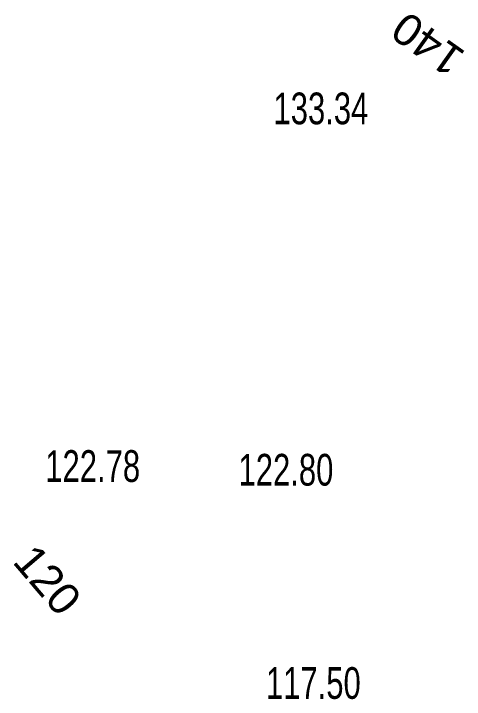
# Model space of a CAD drawing. Header units: metres. Extents: x 431006 to 434411, y 2469261 to 2473208.
# Drawn here: x 431119.5 to 431176.3, y 2472697.8 to 2472784.3 of the extents above; entities that cross this region are included whole.
import ezdxf
from ezdxf.enums import TextEntityAlignment as Align

# ---------------------------------------------------------------- set-up
doc = ezdxf.new("R2010")
doc.units = ezdxf.units.M
doc.header["$MEASUREMENT"] = 0
doc.layers.add('CAO DO', color=8, linetype='Continuous', lineweight=18)
doc.layers.add('MH_DongMuc', color=8, linetype='Continuous', lineweight=18)
doc.styles.get("Standard").update_dxf_attribs({"font": 'arial.ttf'})

msp = doc.modelspace()

# ---------------------------------------------------------------- texts
at = {"layer": 'CAO DO', "color": 9, "lineweight": 0, "width": 0.7}
for s, p in [('133.34', (431152.203, 2472770.353, 133.335)), ('122.78', (431123.432, 2472725.245, 122.776)), ('122.80', (431147.797, 2472724.777, 122.797)), ('117.50', (431151.25, 2472697.882, 117.501))]:
    msp.add_text(s, height=4, dxfattribs=at).set_placement(p)
at = {"layer": 'MH_DongMuc', "color": 9, "lineweight": 0}
for s, rotation, p in [('140', 144.58278, (431171.652, 2472780.438, 140)), ('120', 310.46816, (431123.726, 2472712.883, 120))]:
    msp.add_text(s, height=4, rotation=rotation, dxfattribs=at).set_placement(p, align=Align.MIDDLE)

doc.saveas('drawing.dxf')
